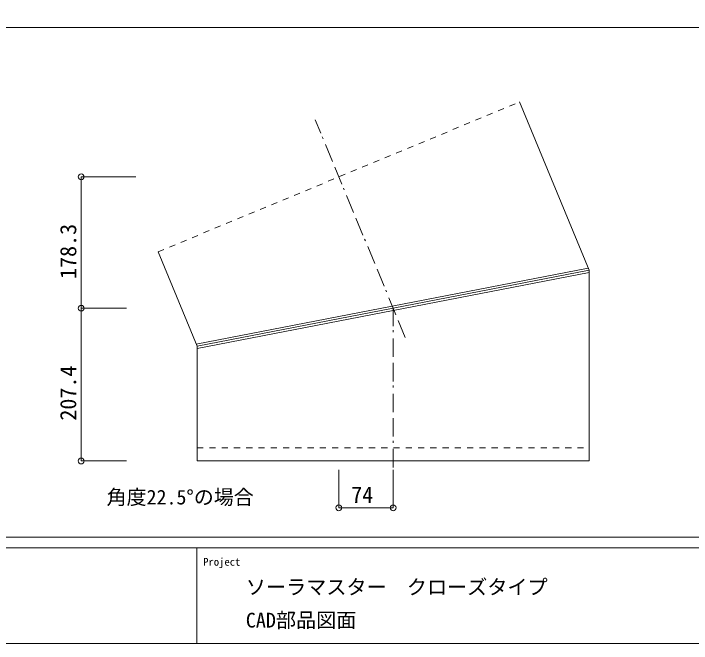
# Model space of a CAD drawing. Units: millimetres, scale not verified. Extents: x -1415 to 1415, y -2146 to 1929.
# Drawn here: x -494 to 427, y -2146 to -1291 of the extents above; entities that cross this region are included whole.
import ezdxf
from ezdxf.enums import TextEntityAlignment as Align

# ---------------------------------------------------------------- set-up
doc = ezdxf.new("R2010")
doc.units = ezdxf.units.MM
doc.header["$LTSCALE"] = 10
doc.linetypes.add('USER1', pattern=[1.66656, 0.83312, -0.83344])
doc.linetypes.add('USER5', pattern=[7.5, 2.5, -0.83312, 2.5, -0.83344, 0.27772, -0.55572])
for name, color, linetype, lineweight in [('0-0_0', 4, 'Continuous', 18), ('0-5___', 4, 'Continuous', 18), ('0-6___-1', 4, 'Continuous', 18)]:
    doc.layers.add(name, color=color, linetype=linetype, lineweight=lineweight)
doc.styles.add('ＭＳ ゴシック', font='')
doc.styles.get('ＭＳ ゴシック').set_extended_font_data('MS Gothic')

msp = doc.modelspace()

# ---------------------------------------------------------------- linework, layer by layer
at = {"layer": '0-0_0', "linetype": 'USER1'}
for p, q in [((-297.65, -1614.09), (193.46, -1410.67)), ((-244.48, -1880.07), (288.02, -1880.07))]:
    msp.add_line(p, q, dxfattribs=at)
at = {"layer": '0-0_0'}
for p, q in [((288.01, -1638.93), (193.46, -1410.67)), ((-244.48, -1742.44), (-297.64, -1614.09)), ((-245.65, -1739.61), (286.85, -1636.1)), ((-244.48, -1742.44), (288.01, -1638.93)), ((288.02, -1898.07), (288.02, -1638.93)), ((-244.48, -1745.49), (288.02, -1641.99)), ((-244.48, -1898.07), (-244.48, -1742.44)), ((-244.48, -1898.07), (288.02, -1898.07))]:
    msp.add_line(p, q, dxfattribs=at)
at = {"layer": '0-0_0', "color": 7, "lineweight": 15}
for p, q in [((-402.04, -1512.35), (-402.04, -1520.35)), ((-402.04, -1690.69), (-402.04, -1682.69)), ((-402.1, -1690.69), (-402.1, -1698.69)), ((-402.1, -1898.07), (-402.1, -1890.07)), ((-52.1, -1961.65), (-44.1, -1961.65)), ((21.77, -1961.65), (13.77, -1961.65))]:
    msp.add_line(p, q, dxfattribs=at)
for centre in [(-402.04, -1512.35), (-402.1, -1690.69), (-402.04, -1690.69), (-402.1, -1898.07), (-52.1, -1961.65), (21.77, -1961.65)]:
    msp.add_circle(centre, 4, dxfattribs=at)
at = {"layer": '0-5___', "linetype": 'USER5'}
for p, q in [((38.17, -1730.27), (-84.13, -1435.01)), ((21.77, -1940.07), (21.77, -1689.01))]:
    msp.add_line(p, q, dxfattribs=at)
at = {"layer": '0-5___'}
for p, q in [((-327.68, -1512.35), (-402.22, -1512.35)), ((-402.04, -1520.35), (-402.04, -1682.69)), ((-340.6, -1690.69), (-402.28, -1690.69)), ((-340.6, -1690.69), (-402.22, -1690.69)), ((-402.1, -1698.69), (-402.1, -1890.07)), ((-340.6, -1898.07), (-402.28, -1898.07))]:
    msp.add_line(p, q, dxfattribs=at)
at = {"layer": '0-5___', "color": 6}
msp.add_line((-244.82, -2016.18), (-244.82, -2145.8), dxfattribs=at)
at = {"layer": '0-5___', "color": 3}
msp.add_lwpolyline([(1415.18, -2145.8), (-1414.82, -2145.8), (-1414.82, 1929.2), (1415.18, 1929.2)], close=True, dxfattribs=at)
at = {"layer": '0-5___'}
msp.add_lwpolyline([(-1396.98, -1309.67), (1393.02, -1309.67), (1393.02, -2001.67), (-1396.98, -2001.67)], close=True, dxfattribs=at)
at = {"layer": '0-5___', "color": 6}
msp.add_lwpolyline([(-1414.82, -2016.18), (1415.18, -2016.18), (1415.18, -2145.8)], dxfattribs=at)
at = {"layer": '0-6___-1'}
for p, q in [((-52.1, -1910.25), (-52.1, -1961.83)), ((21.77, -1910.25), (21.77, -1961.83)), ((-44.1, -1961.65), (13.77, -1961.65))]:
    msp.add_line(p, q, dxfattribs=at)

# ---------------------------------------------------------------- texts
at = {"layer": '0-5___', "color": 7, "style": 'ＭＳ ゴシック'}
for s, p in [('178.3', (-402.13, -1651.01)), ('207.4', (-402.19, -1843.34))]:
    msp.add_text(s, height=21.99, rotation=90, dxfattribs=at).set_placement(p, align=Align.BOTTOM_LEFT)
for s, height, p in [('角度22.5°の場合', 19.9, (-367.54, -1963.09)), ('Project', 10.61, (-236.34, -2043.5)), ('ソーラマスター\u3000クローズタイプ', 20.04, (-178.41, -2085.24)), ('CAD部品図面', 20.04, (-178.41, -2130.24))]:
    msp.add_text(s, height=height, dxfattribs=at).set_placement(p, align=Align.BOTTOM_LEFT)
at = {"layer": '0-6___-1', "color": 7, "style": 'ＭＳ ゴシック'}
msp.add_text('74', height=21.99, dxfattribs=at).set_placement((-35.19, -1961.56), align=Align.BOTTOM_LEFT)

doc.saveas('drawing.dxf')
